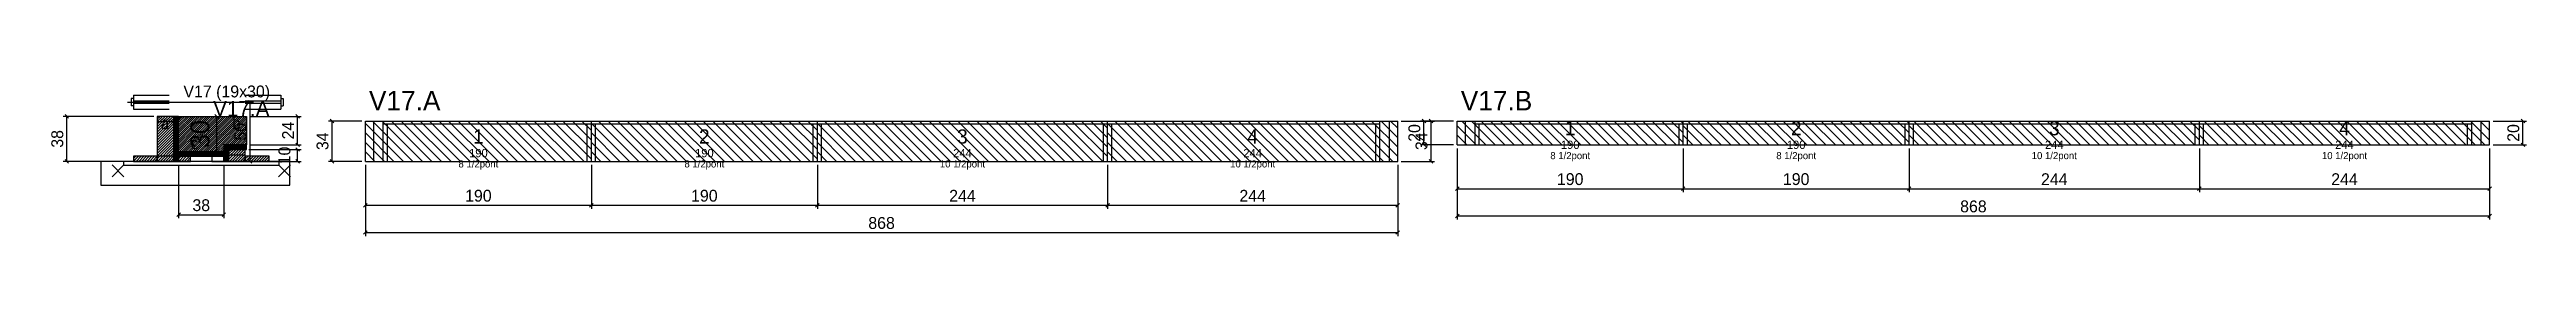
# Model space of a CAD drawing. Extents: x -69 to 2014, y -97 to 31.
import ezdxf
from ezdxf.enums import TextEntityAlignment as Align

# ---------------------------------------------------------------- set-up
doc = ezdxf.new("R2010")
doc.units = 0
for name, color, linetype in [('5', 5, 'Continuous'), ('barrote', 126, 'Continuous'), ('CONCRETO', 251, 'Continuous'), ('COTA', 241, 'Continuous'), ('Cota Seção (2x)', 241, 'Continuous'), ('detalhes', 7, 'Continuous'), ('Hachura', 251, 'Continuous'), ('Madeira', 126, 'Continuous'), ('NOMENCLATURA', 7, 'Continuous'), ('Painéis', 200, 'Continuous'), ('presilha', 224, 'Continuous'), ('Reaproveitamento', 30, 'Continuous'), ('SARR_2.2x7', 40, 'Continuous'), ('SARR_3.5x7', 81, 'Continuous'), ('SCO-___-LAJ', 224, 'Continuous'), ('TENSOR', 224, 'Continuous'), ('texto', 7, 'Continuous'), ('Texto Seção', 7, 'Continuous')]:
    doc.layers.add(name, color=color, linetype=linetype)
doc.dimstyles.new('PAINEL', dxfattribs={"dimtxt": 10, "dimasz": 3, "dimexe": 3, "dimexo": 3, "dimgap": 3, "dimtad": 1, "dimblk": 'OBLIQUE', "dimblk1": 'OBLIQUE', "dimcen": 2.5, "dimclrd": 4, "dimclre": 4, "dimclrt": 240, "dimazin": 3, "dimtfac": 1, "dimtmove": 0, "dimatfit": 3})
doc.dimstyles.new('SECAO2X', dxfattribs={"dimtxt": 16, "dimasz": 3, "dimexe": 3, "dimexo": 3, "dimgap": 3, "dimtad": 1, "dimblk": 'OBLIQUE', "dimblk1": 'OBLIQUE', "dimcen": 2.5, "dimclrd": 4, "dimclre": 4, "dimclrt": 240, "dimazin": 3, "dimtfac": 1, "dimtmove": 0, "dimatfit": 3})

# ---------------------------------------------------------------- blocks, each defined once
blk = doc.blocks.new('_OBLIQUE')
at = {"color": 0, "linetype": 'BYBLOCK'}
blk.add_line((-0.5, -0.5), (0.5, 0.5), dxfattribs=at)

msp = doc.modelspace()

# ---------------------------------------------------------------- hatches: boundary and pattern name
at = {"layer": 'COTA'}
h = msp.add_hatch(dxfattribs=at)
h.set_pattern_fill('ANSI31', scale=0.4)
h.paths.add_polyline_path([(40, -26), (40, 4), (97, 4), (97, -20), (78, -20), (78, -26)])
at = {"layer": 'Hachura'}
h = msp.add_hatch(dxfattribs=at)
h.set_pattern_fill('ANSI31', scale=0.5)
h.paths.add_polyline_path([(22, -34), (36, -34), (36, 4), (22, 4)])
h = msp.add_hatch(dxfattribs=at)
h.set_pattern_fill('ANSI31', scale=0.5)
h.paths.add_polyline_path([(22, -0.4), (36, -0.4), (36, 4), (22, 4)])
h = msp.add_hatch(dxfattribs=at)
h.set_pattern_fill('SOLID')
h.paths.add_polyline_path([(36, -34), (40, -34), (40, 4), (36, 4)])
h = msp.add_hatch(dxfattribs=at)
h.set_pattern_fill('SOLID')
h.paths.add_polyline_path([(78, -24), (97, -24), (97, -20), (78, -20)])
h = msp.add_hatch(dxfattribs=at)
h.set_pattern_fill('ANSI31', scale=0.5)
h.paths.add_polyline_path([(2, -34), (22, -34), (22, -29.6), (2, -29.6)])
h = msp.add_hatch(dxfattribs=at)
h.set_pattern_fill('SOLID')
h.paths.add_polyline_path([(40, -29.6), (78, -29.6), (78, -26), (40, -26)])
h = msp.add_hatch(dxfattribs=at)
h.set_pattern_fill('ANSI31', scale=0.5)
h.paths.add_polyline_path([(40, -34), (50, -34), (50, -29.6), (40, -29.6)])
h = msp.add_hatch(dxfattribs=at)
h.set_pattern_fill('SOLID')
h.paths.add_polyline_path([(78, -34), (82, -34), (82, -24), (78, -24)])
h = msp.add_hatch(dxfattribs=at)
h.set_pattern_fill('ANSI31', scale=0.5)
h.paths.add_polyline_path([(82, -34), (96, -34), (96, -24), (82, -24)])
h = msp.add_hatch(dxfattribs=at)
h.set_pattern_fill('ANSI31', scale=0.5)
h.paths.add_polyline_path([(82, -28.4), (96, -28.4), (96, -24), (82, -24)])
h = msp.add_hatch(dxfattribs=at)
h.set_pattern_fill('ANSI31', scale=0.5)
h.paths.add_polyline_path([(96, -34), (116, -34), (116, -29.6), (96, -29.6)])

# ---------------------------------------------------------------- linework, layer by layer
for p, q in [((2, 22), (32, 22)), ((2, 22), (2, 10)), ((96, 22), (126, 22)), ((126, 22), (126, 10)), ((0, 19), (0, 13)), ((2, 19), (0, 19)), ((2, 13), (0, 13)), ((2, 17), (32, 17)), ((2, 15), (32, 15)), ((2, 10), (32, 10)), ((96, 17), (126, 17)), ((96, 15), (126, 15)), ((96, 10), (126, 10)), ((126, 19), (128, 19)), ((126, 13), (128, 13)), ((128, 19), (128, 13))]:
    msp.add_line(p, q)
at = {"layer": 'barrote'}
msp.add_lwpolyline([(-25.5, -54), (133.5, -54), (133.5, -34), (-25.5, -34)], close=True, dxfattribs=at)
at = {"layer": 'CONCRETO'}
msp.add_lwpolyline([(40, -26), (40, 4), (97, 4), (97, -20), (78, -20), (78, -26)], close=True, dxfattribs=at)
at = {"layer": 'Madeira'}
for points in [[(22, -34), (36, -34), (36, 4), (22, 4)], [(22, -0.4), (36, -0.4), (36, 4), (22, 4)], [(2, -34), (22, -34), (22, -29.6), (2, -29.6)], [(22, -34), (36, -34), (36, -29.6), (22, -29.6)], [(40, -34), (50, -34), (50, -29.6), (40, -29.6)], [(68, -34), (78, -34), (78, -29.6), (68, -29.6)], [(82, -34), (96, -34), (96, -24), (82, -24)], [(82, -28.4), (96, -28.4), (96, -24), (82, -24)], [(96, -34), (116, -34), (116, -29.6), (96, -29.6)]]:
    msp.add_lwpolyline(points, close=True, dxfattribs=at)
at = {"layer": 'Painéis'}
for p, q in [((197, 0), (387, 0)), ((197, -34), (197, 0)), ((387, -34), (387, 0)), ((387, -34), (387, 0)), ((387, 0), (577, 0)), ((387, -34), (387, 0)), ((577, -34), (577, 0)), ((577, -34), (577, 0)), ((577, 0), (821, 0)), ((577, -34), (577, 0)), ((821, -34), (821, 0)), ((821, -34), (821, 0)), ((821, 0), (1065, 0)), ((821, -34), (821, 0)), ((1065, -34), (1065, 0)), ((1115, 0), (1305, 0)), ((1115, -20), (1115, 0)), ((1305, -20), (1305, 0)), ((1305, -20), (1305, 0)), ((1305, 0), (1495, 0)), ((1305, -20), (1305, 0)), ((1495, -20), (1495, 0)), ((1495, -20), (1495, 0)), ((1495, 0), (1739, 0)), ((1495, -20), (1495, 0)), ((1739, -20), (1739, 0)), ((1739, -20), (1739, 0)), ((1739, 0), (1983, 0)), ((1739, -20), (1739, 0)), ((1983, -20), (1983, 0)), ((1115, -20), (1305, -20)), ((1305, -20), (1495, -20)), ((1495, -20), (1739, -20)), ((1739, -20), (1983, -20)), ((197, -34), (387, -34)), ((387, -34), (577, -34)), ((577, -34), (821, -34)), ((821, -34), (1065, -34))]:
    msp.add_line(p, q, dxfattribs=at)
for points in [[(36, -34), (40, -34), (40, 4), (36, 4)], [(78, -24), (97, -24), (97, -20), (78, -20)], [(40, -29.6), (78, -29.6), (78, -26), (40, -26)], [(78, -34), (82, -34), (82, -24), (78, -24)]]:
    msp.add_lwpolyline(points, close=True, dxfattribs=at)
at = {"layer": 'presilha'}
for p, q in [((-16, -47), (-6, -37)), ((-16, -37), (-6, -47)), ((124, -47), (134, -37)), ((124, -37), (134, -47))]:
    msp.add_line(p, q, dxfattribs=at)
at = {"layer": 'Reaproveitamento', "color": 30}
for p, q in [((237, -34), (203, 0)), ((245, -34), (211, 0)), ((253, -34), (219, 0)), ((261, -34), (227, 0)), ((269, -34), (235, 0)), ((277, -34), (243, 0)), ((285, -34), (251, 0)), ((293, -34), (259, 0)), ((301, -34), (267, 0)), ((309, -34), (275, 0)), ((317, -34), (283, 0)), ((325, -34), (291, 0)), ((333, -34), (299, 0)), ((341, -34), (307, 0)), ((349, -34), (315, 0)), ((357, -34), (323, 0)), ((365, -34), (331, 0)), ((373, -34), (339, 0)), ((381, -34), (347, 0)), ((387, -32), (355, 0)), ((387, -24), (363, 0)), ((387, -16), (371, 0)), ((387, -8), (379, 0)), ((387, 0), (387, 0)), ((427, -34), (393, 0)), ((435, -34), (401, 0)), ((443, -34), (409, 0)), ((451, -34), (417, 0)), ((459, -34), (425, 0)), ((467, -34), (433, 0)), ((475, -34), (441, 0)), ((483, -34), (449, 0)), ((491, -34), (457, 0)), ((499, -34), (465, 0)), ((507, -34), (473, 0)), ((515, -34), (481, 0)), ((523, -34), (489, 0)), ((531, -34), (497, 0)), ((539, -34), (505, 0)), ((547, -34), (513, 0)), ((555, -34), (521, 0)), ((563, -34), (529, 0)), ((571, -34), (537, 0)), ((577, -32), (545, 0)), ((577, -24), (553, 0)), ((577, -16), (561, 0)), ((577, -8), (569, 0)), ((577, 0), (577, 0)), ((617, -34), (583, 0)), ((625, -34), (591, 0)), ((633, -34), (599, 0)), ((641, -34), (607, 0)), ((649, -34), (615, 0)), ((657, -34), (623, 0)), ((665, -34), (631, 0)), ((673, -34), (639, 0)), ((681, -34), (647, 0)), ((689, -34), (655, 0)), ((697, -34), (663, 0)), ((705, -34), (671, 0)), ((713, -34), (679, 0)), ((721, -34), (687, 0)), ((729, -34), (695, 0)), ((737, -34), (703, 0)), ((745, -34), (711, 0)), ((753, -34), (719, 0)), ((761, -34), (727, 0)), ((769, -34), (735, 0)), ((777, -34), (743, 0)), ((785, -34), (751, 0)), ((793, -34), (759, 0)), ((801, -34), (767, 0)), ((809, -34), (775, 0)), ((817, -34), (783, 0)), ((821, -30), (791, 0)), ((821, -22), (799, 0)), ((821, -14), (807, 0)), ((821, -6), (815, 0)), ((861, -34), (827, 0)), ((869, -34), (835, 0)), ((877, -34), (843, 0)), ((885, -34), (851, 0)), ((893, -34), (859, 0)), ((901, -34), (867, 0)), ((909, -34), (875, 0)), ((917, -34), (883, 0)), ((925, -34), (891, 0)), ((933, -34), (899, 0)), ((941, -34), (907, 0)), ((949, -34), (915, 0)), ((957, -34), (923, 0)), ((965, -34), (931, 0)), ((973, -34), (939, 0)), ((981, -34), (947, 0)), ((989, -34), (955, 0)), ((997, -34), (963, 0)), ((1005, -34), (971, 0)), ((1013, -34), (979, 0)), ((1021, -34), (987, 0)), ((1029, -34), (995, 0)), ((1037, -34), (1003, 0)), ((1045, -34), (1011, 0)), ((1053, -34), (1019, 0)), ((1061, -34), (1027, 0)), ((1065, -30), (1035, 0)), ((1065, -22), (1043, 0)), ((1065, -14), (1051, 0)), ((1065, -6), (1059, 0)), ((1139, -20), (1119, 0)), ((1147, -20), (1127, 0)), ((1155, -20), (1135, 0)), ((1163, -20), (1143, 0)), ((1171, -20), (1151, 0)), ((1179, -20), (1159, 0)), ((1187, -20), (1167, 0)), ((1195, -20), (1175, 0)), ((1203, -20), (1183, 0)), ((1211, -20), (1191, 0)), ((1219, -20), (1199, 0)), ((1227, -20), (1207, 0)), ((1235, -20), (1215, 0)), ((1243, -20), (1223, 0)), ((1251, -20), (1231, 0)), ((1259, -20), (1239, 0)), ((1267, -20), (1247, 0)), ((1275, -20), (1255, 0)), ((1283, -20), (1263, 0)), ((1291, -20), (1271, 0)), ((1299, -20), (1279, 0)), ((1305, -18), (1287, 0)), ((1305, -10), (1295, 0)), ((1305, -2), (1303, 0)), ((1329, -20), (1309, 0)), ((1337, -20), (1317, 0)), ((1345, -20), (1325, 0)), ((1353, -20), (1333, 0)), ((1361, -20), (1341, 0)), ((1369, -20), (1349, 0)), ((1377, -20), (1357, 0)), ((1385, -20), (1365, 0)), ((1393, -20), (1373, 0)), ((1401, -20), (1381, 0)), ((1409, -20), (1389, 0)), ((1417, -20), (1397, 0)), ((1425, -20), (1405, 0)), ((1433, -20), (1413, 0)), ((1441, -20), (1421, 0)), ((1449, -20), (1429, 0)), ((1457, -20), (1437, 0)), ((1465, -20), (1445, 0)), ((1473, -20), (1453, 0)), ((1481, -20), (1461, 0)), ((1489, -20), (1469, 0)), ((1495, -18), (1477, 0)), ((1495, -10), (1485, 0)), ((1495, -2), (1493, 0)), ((1519, -20), (1499, 0)), ((1527, -20), (1507, 0)), ((1535, -20), (1515, 0)), ((1543, -20), (1523, 0)), ((1551, -20), (1531, 0)), ((1559, -20), (1539, 0)), ((1567, -20), (1547, 0)), ((1575, -20), (1555, 0)), ((1583, -20), (1563, 0)), ((1591, -20), (1571, 0)), ((1599, -20), (1579, 0)), ((1607, -20), (1587, 0)), ((1615, -20), (1595, 0)), ((1623, -20), (1603, 0)), ((1631, -20), (1611, 0)), ((1639, -20), (1619, 0)), ((1647, -20), (1627, 0)), ((1655, -20), (1635, 0)), ((1663, -20), (1643, 0)), ((1671, -20), (1651, 0)), ((1679, -20), (1659, 0)), ((1687, -20), (1667, 0)), ((1695, -20), (1675, 0)), ((1703, -20), (1683, 0)), ((1711, -20), (1691, 0)), ((1719, -20), (1699, 0)), ((1727, -20), (1707, 0)), ((1735, -20), (1715, 0)), ((1739, -16), (1723, 0)), ((1739, -8), (1731, 0)), ((1739, 0), (1739, 0)), ((1763, -20), (1743, 0)), ((1771, -20), (1751, 0)), ((1779, -20), (1759, 0)), ((1787, -20), (1767, 0)), ((1795, -20), (1775, 0)), ((1803, -20), (1783, 0)), ((1811, -20), (1791, 0)), ((1819, -20), (1799, 0)), ((1827, -20), (1807, 0)), ((1835, -20), (1815, 0)), ((1843, -20), (1823, 0)), ((1851, -20), (1831, 0)), ((1859, -20), (1839, 0)), ((1867, -20), (1847, 0)), ((1875, -20), (1855, 0)), ((1883, -20), (1863, 0)), ((1891, -20), (1871, 0)), ((1899, -20), (1879, 0)), ((1907, -20), (1887, 0)), ((1915, -20), (1895, 0)), ((1923, -20), (1903, 0)), ((1931, -20), (1911, 0)), ((1939, -20), (1919, 0)), ((1947, -20), (1927, 0)), ((1955, -20), (1935, 0)), ((1963, -20), (1943, 0)), ((1971, -20), (1951, 0)), ((1979, -20), (1959, 0)), ((1983, -16), (1967, 0)), ((1983, -8), (1975, 0)), ((1983, 0), (1983, 0)), ((229, -34), (197, -2)), ((221, -34), (197, -10)), ((213, -34), (197, -18)), ((419, -34), (387, -2)), ((411, -34), (387, -10)), ((403, -34), (387, -18)), ((609, -34), (577, -2)), ((601, -34), (577, -10)), ((593, -34), (577, -18)), ((853, -34), (821, -2)), ((845, -34), (821, -10)), ((837, -34), (821, -18)), ((1131, -20), (1115, -4)), ((1123, -20), (1115, -12)), ((1115, -20), (1115, -20)), ((1321, -20), (1305, -4)), ((1313, -20), (1305, -12)), ((1305, -20), (1305, -20)), ((1511, -20), (1495, -4)), ((1503, -20), (1495, -12)), ((1495, -20), (1495, -20)), ((1755, -20), (1739, -4)), ((1747, -20), (1739, -12)), ((1739, -20), (1739, -20)), ((205, -34), (197, -26)), ((197, -34), (197, -34)), ((395, -34), (387, -26)), ((387, -34), (387, -34)), ((585, -34), (577, -26)), ((577, -34), (577, -34)), ((829, -34), (821, -26)), ((821, -34), (821, -34))]:
    msp.add_line(p, q, dxfattribs=at)
at = {"layer": 'SARR_2.2x7'}
for p, q in [((204, -34), (204, 0)), ((1058, -34), (1058, 0)), ((1122, -20), (1122, 0)), ((1976, -20), (1976, 0)), ((212, -2.2), (387, -2.2)), ((387, -2.2), (577, -2.2)), ((577, -2.2), (821, -2.2)), ((821, -2.2), (1050, -2.2)), ((1130, -2.2), (1305, -2.2)), ((1305, -2.2), (1495, -2.2)), ((1495, -2.2), (1739, -2.2)), ((1739, -2.2), (1968, -2.2))]:
    msp.add_line(p, q, dxfattribs=at)
at = {"layer": 'SARR_3.5x7'}
for p, q in [((212, -34), (212, 0)), ((387, -34), (387, 0)), ((387, -34), (387, 0)), ((577, -34), (577, 0)), ((577, -34), (577, 0)), ((821, -34), (821, 0)), ((821, -34), (821, 0)), ((1050, -34), (1050, 0)), ((1130, -20), (1130, 0)), ((1305, -20), (1305, 0)), ((1305, -20), (1305, 0)), ((1495, -20), (1495, 0)), ((1495, -20), (1495, 0)), ((1739, -20), (1739, 0)), ((1739, -20), (1739, 0)), ((1968, -20), (1968, 0)), ((215.5, -34), (215.5, -2.2)), ((383.5, -34), (383.5, -2.2)), ((390.5, -34), (390.5, -2.2)), ((573.5, -34), (573.5, -2.2)), ((580.5, -34), (580.5, -2.2)), ((817.5, -34), (817.5, -2.2)), ((824.5, -34), (824.5, -2.2)), ((1046.5, -34), (1046.5, -2.2)), ((1130, -20), (1133.5, -20)), ((1133.5, -20), (1133.5, -2.2)), ((1301.5, -20), (1301.5, -2.2)), ((1301.5, -20), (1305, -20)), ((1305, -20), (1308.5, -20)), ((1308.5, -20), (1308.5, -2.2)), ((1491.5, -20), (1491.5, -2.2)), ((1491.5, -20), (1495, -20)), ((1495, -20), (1498.5, -20)), ((1498.5, -20), (1498.5, -2.2)), ((1735.5, -20), (1735.5, -2.2)), ((1735.5, -20), (1739, -20)), ((1739, -20), (1742.5, -20)), ((1742.5, -20), (1742.5, -2.2)), ((1964.5, -20), (1964.5, -2.2)), ((1964.5, -20), (1968, -20)), ((212, -34), (215.5, -34)), ((383.5, -34), (387, -34)), ((387, -34), (390.5, -34)), ((573.5, -34), (577, -34)), ((577, -34), (580.5, -34)), ((817.5, -34), (821, -34)), ((821, -34), (824.5, -34)), ((1046.5, -34), (1050, -34))]:
    msp.add_line(p, q, dxfattribs=at)
at = {"layer": 'SCO-___-LAJ'}
msp.add_lwpolyline([(-6.5, -37.2), (124.5, -37.2), (124.5, -34), (-6.5, -34)], close=True, dxfattribs=at)
at = {"layer": 'TENSOR'}
msp.add_line((-3, 16), (95, 16), dxfattribs=at)

# ---------------------------------------------------------------- texts
at = {"layer": '5'}
for s, height, p in [('1', 12, (1210, -6)), ('2', 12, (1400, -6)), ('3', 12, (1617, -6)), ('4', 12, (1861, -6)), ('1', 12, (292, -13)), ('2', 12, (482, -13)), ('3', 12, (699, -13)), ('4', 12, (943, -13)), ('190', 7, (1210, -20)), ('190', 7, (1400, -20)), ('244', 7, (1617, -20)), ('244', 7, (1861, -20)), ('190', 7, (292, -27)), ('190', 7, (482, -27)), ('244', 7, (699, -27)), ('244', 7, (943, -27))]:
    msp.add_text(s, height=height, dxfattribs=at).set_placement(p, align=Align.MIDDLE_CENTER)
at = {"layer": 'detalhes'}
for s, p in [('a', (25, -6.7)), ('b', (85, -6.7)), ('c', (50, -23.5))]:
    msp.add_text(s, height=9.6, dxfattribs=at).set_placement(p)
at = {"layer": 'NOMENCLATURA'}
for s, p in [('V17.A', (200, 9)), ('V17.B', (1118, 9))]:
    msp.add_text(s, height=16.5, dxfattribs=at).set_placement(p)
at = {"layer": 'texto', "char_height": 6, "attachment_point": 5}
for s, insert in [('8 1/2pont', (292, -37)), ('8 1/2pont', (482, -37)), ('10 1/2pont', (699, -37)), ('10 1/2pont', (943, -37)), ('8 1/2pont', (1210, -30)), ('8 1/2pont', (1400, -30)), ('10 1/2pont', (1617, -30)), ('10 1/2pont', (1861, -30))]:
    msp.add_mtext(s, dxfattribs=dict(at, insert=insert))
at = {"layer": 'Texto Seção'}
for s, height, p in [('V17 (19x30)', 10, (44, 20)), ('V17.A', 13, (69, 4))]:
    msp.add_text(s, height=height, dxfattribs=at).set_placement(p)

# ---------------------------------------------------------------- dimensions: what is measured, and where the dimension line sits
at = {"layer": 'COTA'}
for base, p1, p2 in [((-54, -34), (2, -34), (22, 4)), ((100, -34), (96, -34), (96, 16)), ((140, -20), (97, -20), (97, 4)), ((169, -34), (197, -34), (197, 0)), ((1093, -34), (1065, -34), (1065, 0)), ((1087, -20), (1115, -20), (1115, 0)), ((2011, -20), (1983, -20), (1983, 0)), ((140, -34), (96, -34), (96, -24))]:
    msp.add_linear_dim(base=base, p1=p1, p2=p2, angle=90, dimstyle='PAINEL', dxfattribs=at).render()
for base, p1, p2 in [((1115, -57), (1115, -20), (1305, -20)), ((1115, -80), (1115, -20), (1983, -20)), ((1305, -57), (1305, -20), (1495, -20)), ((1495, -57), (1495, -20), (1739, -20)), ((1739, -57), (1739, -20), (1983, -20)), ((40, -79), (40, -34), (78, -34)), ((197, -71), (197, -34), (387, -34)), ((197, -94), (197, -34), (1065, -34)), ((387, -71), (387, -34), (577, -34)), ((577, -71), (577, -34), (821, -34)), ((821, -71), (821, -34), (1065, -34))]:
    msp.add_linear_dim(base=base, p1=p1, p2=p2, dimstyle='PAINEL', dxfattribs=at).render()
at = {"layer": 'Cota Seção (2x)'}
msp.add_linear_dim(base=(72, -26), p1=(40, -26), p2=(40, 4), angle=90, dimstyle='SECAO2X', dxfattribs=at).render()

doc.saveas('drawing.dxf')
